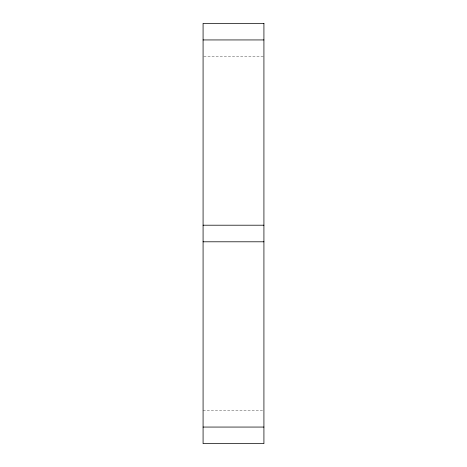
<?xml version="1.0" encoding="UTF-8"?>
<svg xmlns="http://www.w3.org/2000/svg" width="467" height="467" viewBox="0 0 467 467"><rect width="100%" height="100%" fill="white"/><g stroke="black" fill="none" stroke-linecap="round" stroke-linejoin="round"><path stroke-width="0.35" stroke-dasharray="2.33 1.75" d="M203.81 56.53L263.919 56.53M203.081 410.47L263.19 410.47"/><path stroke-width="0.7" d="M203.081 39.94L263.919 39.94M203.081 225.205L263.919 225.205M203.081 241.795L263.919 241.795M203.081 427.06L263.919 427.06M263.919 23.35L203.081 23.35L203.081 443.65L263.919 443.65L263.919 23.35"/></g></svg>
